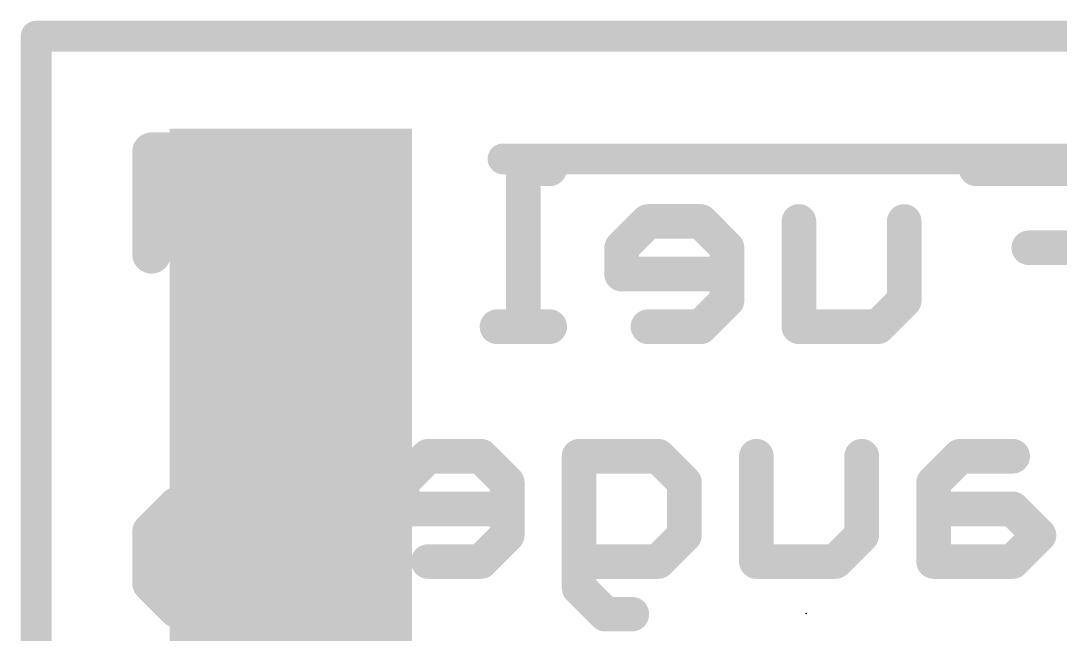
# Model space of a CAD drawing. Extents: x -0.1 to 10.3, y -0.1 to 24.2.
# Drawn here: x -0.1 to 6.76, y 20.18 to 24.23 of the extents above; entities that cross this region are included whole.
import ezdxf

# ---------------------------------------------------------------- set-up
doc = ezdxf.new("R2010")
doc.units = 0
for name, color, linetype in [('1', 12, 'CONTINUOUS'), ('16', 132, 'CONTINUOUS'), ('20', 53, 'CONTINUOUS'), ('21', 41, 'CONTINUOUS'), ('22', 40, 'CONTINUOUS'), ('23', 53, 'CONTINUOUS')]:
    doc.layers.add(name, color=color, linetype=linetype)

# ---------------------------------------------------------------- blocks, each defined once
blk = doc.blocks.new('RECT')
blk.add_solid([(-0.5, -0.5), (0.5, -0.5), (-0.5, 0.5), (0.5, 0.5)])

msp = doc.modelspace()

# ---------------------------------------------------------------- linework, layer by layer
at = {"layer": '1', "const_width": 0.2032}
for points in [[(10.16, 24.13), (0, 24.13)], [(0, 24.13), (0, 0)]]:
    msp.add_lwpolyline(points, dxfattribs=at)
at = {"layer": '1', "const_width": 0.1016}
for points in [[(0, 24.1808, 1), (0, 24.0792)], [(0.0508, 24.13, 1), (-0.0508, 24.13)]]:
    msp.add_lwpolyline(points, format="xyb", dxfattribs=at)
at = {"layer": '16'}
for points, const_width in [([(10.16, 24.13), (0, 24.13)], 0.2032), ([(0, 24.13), (0, 0)], 0.2032), ([(0.7611, 22.6901), (0.7611, 23.368)], 0.254), ([(0.7611, 23.368), (1.2696, 23.368)], 0.254), ([(1.2696, 23.368), (1.1001, 23.029)], 0.254), ([(1.778, 23.1985), (1.6085, 23.368)], 0.254), ([(1.778, 22.8596), (1.778, 23.1985)], 0.254), ([(1.1001, 23.029), (1.1001, 22.8596)], 0.254), ([(1.1001, 22.8596), (1.2696, 22.6901)], 0.254), ([(1.6085, 22.6901), (1.778, 22.8596)], 0.254), ([(1.2696, 22.6901), (1.6085, 22.6901)], 0.254), ([(1.2696, 22.1986), (1.2696, 21.5207)], 0.254), ([(0.9306, 21.0292), (0.7611, 20.8597)], 0.254), ([(1.778, 20.8597), (1.6085, 21.0292)], 0.254), ([(0.7611, 20.8597), (0.7611, 20.5208)], 0.254), ([(1.778, 20.5208), (1.778, 20.8597)], 0.254), ([(1.2696, 20.5208), (1.2696, 20.6903)], 0.254), ([(0.7611, 20.5208), (0.9306, 20.3513)], 0.254), ([(1.1001, 20.3513), (1.2696, 20.5208)], 0.254), ([(1.2696, 20.5208), (1.439, 20.3513)], 0.254), ([(1.6085, 20.3513), (1.778, 20.5208)], 0.254), ([(0.9306, 20.3513), (1.1001, 20.3513)], 0.254), ([(1.439, 20.3513), (1.6085, 20.3513)], 0.254)]:
    msp.add_lwpolyline(points, dxfattribs=dict(at, const_width=const_width))
for points, const_width in [([(0, 24.1808, 1), (0, 24.0792)], 0.1016), ([(0.0508, 24.13, 1), (-0.0508, 24.13)], 0.1016), ([(0.8246, 23.368, 1), (0.6976, 23.368)], 0.127), ([(0.7611, 23.4315, 1), (0.7611, 23.3045)], 0.127), ([(1.3264, 23.3396, 1), (1.2128, 23.3964)], 0.127), ([(1.2696, 23.3045, 1), (1.2696, 23.4315)], 0.127), ([(1.6534, 23.4129, 1), (1.5636, 23.3231)], 0.127), ([(1.8415, 23.1985, 1), (1.7145, 23.1985)], 0.127), ([(1.7331, 23.1536, 1), (1.8229, 23.2434)], 0.127), ([(1.1636, 23.029, 1), (1.0366, 23.029)], 0.127), ([(1.0433, 23.0574, 1), (1.1569, 23.0006)], 0.127), ([(1.145, 22.9045, 1), (1.0552, 22.8147)], 0.127), ([(1.8229, 22.8147, 1), (1.7331, 22.9045)], 0.127), ([(1.0366, 22.8596, 1), (1.1636, 22.8596)], 0.127), ([(1.7145, 22.8596, 1), (1.8415, 22.8596)], 0.127), ([(1.2696, 22.7536, 1), (1.2696, 22.6266)], 0.127), ([(1.2247, 22.6452, 1), (1.3145, 22.735)], 0.127), ([(1.5636, 22.735, 1), (1.6534, 22.6452)], 0.127), ([(1.6085, 22.6266, 1), (1.6085, 22.7536)], 0.127), ([(0.6976, 22.6901, 1), (0.8246, 22.6901)], 0.127), ([(1.3331, 22.1986, 1), (1.2061, 22.1986)], 0.127), ([(1.2061, 21.5207, 1), (1.3331, 21.5207)], 0.127), ([(0.9755, 20.9843, 1), (0.8857, 21.0741)], 0.127), ([(1.6534, 21.0741, 1), (1.5636, 20.9843)], 0.127), ([(0.8246, 20.8597, 1), (0.6976, 20.8597)], 0.127), ([(1.8415, 20.8597, 1), (1.7145, 20.8597)], 0.127), ([(0.7162, 20.9046, 1), (0.806, 20.8148)], 0.127), ([(1.7331, 20.8148, 1), (1.8229, 20.9046)], 0.127), ([(1.3331, 20.6903, 1), (1.2061, 20.6903)], 0.127), ([(0.806, 20.5657, 1), (0.7162, 20.4759)], 0.127), ([(1.3145, 20.5657, 1), (1.2247, 20.4759)], 0.127), ([(1.3145, 20.4759, 1), (1.2247, 20.5657)], 0.127), ([(1.8229, 20.4759, 1), (1.7331, 20.5657)], 0.127), ([(0.6976, 20.5208, 1), (0.8246, 20.5208)], 0.127), ([(1.2061, 20.5208, 1), (1.3331, 20.5208)], 0.127), ([(1.7145, 20.5208, 1), (1.8415, 20.5208)], 0.127), ([(0.9306, 20.4148, 1), (0.9306, 20.2878)], 0.127), ([(0.8857, 20.3064, 1), (0.9755, 20.3962)], 0.127), ([(1.0552, 20.3962, 1), (1.145, 20.3064)], 0.127), ([(1.1001, 20.2878, 1), (1.1001, 20.4148)], 0.127), ([(1.439, 20.4148, 1), (1.439, 20.2878)], 0.127), ([(1.3941, 20.3064, 1), (1.4839, 20.3962)], 0.127), ([(1.5636, 20.3962, 1), (1.6534, 20.3064)], 0.127), ([(1.6085, 20.2878, 1), (1.6085, 20.4148)], 0.127)]:
    msp.add_lwpolyline(points, format="xyb", dxfattribs=dict(at, const_width=const_width))
at = {"layer": '20', "const_width": 0.2032}
for points in [[(0, 24.13), (0, 0)], [(10.16, 24.13), (0, 24.13)]]:
    msp.add_lwpolyline(points, dxfattribs=at)
at = {"layer": '20', "const_width": 0.1016}
for points in [[(0.0508, 24.13, 1), (-0.0508, 24.13)], [(0, 24.1808, 1), (0, 24.0792)]]:
    msp.add_lwpolyline(points, format="xyb", dxfattribs=at)
at = {"layer": '21', "const_width": 0.2032}
msp.add_lwpolyline([(7.08, 23.32), (3.08, 23.32)], dxfattribs=at)
at = {"layer": '21', "const_width": 0.1016}
msp.add_lwpolyline([(3.08, 23.3708, 1), (3.08, 23.2692)], format="xyb", dxfattribs=at)
at = {"layer": '22', "const_width": 0.1143}
for points in [[(3.2713, 23.2546, 1), (3.157, 23.2546)], [(3.2142, 23.3117, 1), (3.2142, 23.1974)], [(3.3879, 23.1974, 1), (3.3879, 23.3117)], [(6.2012, 23.3117, 1), (6.2012, 23.1974)], [(4.0362, 22.9643, 1), (4.0362, 22.85)], [(4.0766, 22.8667, 1), (3.9958, 22.9476)], [(4.424, 22.9476, 1), (4.3432, 22.8667)], [(4.3836, 22.85, 1), (4.3836, 22.9643)], [(5.089, 22.9072, 1), (4.9747, 22.9072)], [(5.7839, 22.9072, 1), (5.6696, 22.9072)], [(3.9196, 22.7334, 1), (3.8053, 22.7334)], [(4.6145, 22.7334, 1), (4.5002, 22.7334)], [(6.5487, 22.7906, 1), (6.5487, 22.6763)], [(3.822, 22.7739, 1), (3.9029, 22.693)], [(4.5169, 22.693, 1), (4.5977, 22.7739)], [(3.8624, 22.6169, 1), (3.8624, 22.5026)], [(4.5573, 22.5026, 1), (4.5573, 22.6169)], [(3.8053, 22.5597, 1), (3.9196, 22.5597)], [(4.5977, 22.3456, 1), (4.5169, 22.4264)], [(5.7671, 22.3456, 1), (5.6863, 22.4264)], [(4.5002, 22.386, 1), (4.6145, 22.386)], [(5.6696, 22.386, 1), (5.7839, 22.386)], [(3.0405, 22.2695, 1), (3.0405, 22.1552)], [(3.3879, 22.1552, 1), (3.3879, 22.2695)], [(4.0362, 22.2695, 1), (4.0362, 22.1552)], [(4.3432, 22.2527, 1), (4.424, 22.1719)], [(4.3836, 22.1552, 1), (4.3836, 22.2695)], [(5.0318, 22.2695, 1), (5.0318, 22.1552)], [(5.5126, 22.2527, 1), (5.5934, 22.1719)], [(5.553, 22.1552, 1), (5.553, 22.2695)], [(3.157, 22.2123, 1), (3.2713, 22.2123)], [(4.9747, 22.2123, 1), (5.089, 22.2123)], [(2.5864, 21.4149, 1), (2.5864, 21.3006)], [(2.6268, 21.3173, 1), (2.546, 21.3982)], [(2.9742, 21.3982, 1), (2.8934, 21.3173)], [(2.9338, 21.3006, 1), (2.9338, 21.4149)], [(3.6392, 21.3578, 1), (3.5249, 21.3578)], [(3.5821, 21.4149, 1), (3.5821, 21.3006)], [(4.1436, 21.3982, 1), (4.0628, 21.3173)], [(4.1032, 21.3006, 1), (4.1032, 21.4149)], [(4.8086, 21.3578, 1), (4.6943, 21.3578)], [(5.5035, 21.3578, 1), (5.3892, 21.3578)], [(6.0946, 21.4149, 1), (6.0946, 21.3006)], [(6.135, 21.3173, 1), (6.0541, 21.3982)], [(6.442, 21.3006, 1), (6.442, 21.4149)], [(2.3722, 21.2245, 1), (2.4531, 21.1436)], [(2.4698, 21.184, 1), (2.3555, 21.184)], [(3.1647, 21.184, 1), (3.0504, 21.184)], [(3.0671, 21.1436, 1), (3.1479, 21.2245)], [(4.3341, 21.184, 1), (4.2198, 21.184)], [(4.2365, 21.1436, 1), (4.3173, 21.2245)], [(5.978, 21.184, 1), (5.8637, 21.184)], [(5.8804, 21.2245, 1), (5.9613, 21.1436)], [(2.4127, 21.0675, 1), (2.4127, 20.9532)], [(3.1075, 20.9532, 1), (3.1075, 21.0675)], [(5.9208, 21.0675, 1), (5.9208, 20.9532)], [(6.4824, 21.0507, 1), (6.4016, 20.9699)], [(6.442, 20.9532, 1), (6.442, 21.0675)], [(2.3555, 21.0103, 1), (2.4698, 21.0103)], [(3.1479, 20.7962, 1), (3.0671, 20.877)], [(4.3173, 20.7962, 1), (4.2365, 20.877)], [(5.4867, 20.7962, 1), (5.4059, 20.877)], [(6.5753, 20.7962, 1), (6.6561, 20.877)], [(6.6561, 20.7962, 1), (6.5753, 20.877)], [(3.0504, 20.8366, 1), (3.1647, 20.8366)], [(4.2198, 20.8366, 1), (4.3341, 20.8366)], [(5.3892, 20.8366, 1), (5.5035, 20.8366)], [(2.5864, 20.7201, 1), (2.5864, 20.6058)], [(2.8934, 20.7033, 1), (2.9742, 20.6225)], [(2.9338, 20.6058, 1), (2.9338, 20.7201)], [(3.5821, 20.7201, 1), (3.5821, 20.6058)], [(4.0628, 20.7033, 1), (4.1436, 20.6225)], [(4.1032, 20.6058, 1), (4.1032, 20.7201)], [(4.7514, 20.7201, 1), (4.7514, 20.6058)], [(4.6943, 20.6629, 1), (4.8086, 20.6629)], [(5.2322, 20.7033, 1), (5.313, 20.6225)], [(5.2726, 20.6058, 1), (5.2726, 20.7201)], [(5.9208, 20.7201, 1), (5.9208, 20.6058)], [(5.8637, 20.6629, 1), (5.978, 20.6629)], [(6.4016, 20.7033, 1), (6.4824, 20.6225)], [(6.442, 20.6058, 1), (6.442, 20.7201)], [(3.6225, 20.5296, 1), (3.5416, 20.4488)], [(3.5249, 20.4892, 1), (3.6392, 20.4892)], [(3.7558, 20.3726, 1), (3.7558, 20.2583)], [(3.7154, 20.2751, 1), (3.7962, 20.3559)], [(3.9295, 20.2583, 1), (3.9295, 20.3726)]]:
    msp.add_lwpolyline(points, format="xyb", dxfattribs=at)
at = {"layer": '22', "const_width": 0.2286}
for points in [[(3.3879, 23.2546), (3.2142, 23.2546)], [(3.2142, 23.2546), (3.2142, 22.2123)], [(6.8961, 23.2546), (6.2012, 23.2546)], [(4.0362, 22.9072), (3.8624, 22.7334)], [(4.3836, 22.9072), (4.0362, 22.9072)], [(4.5573, 22.7334), (4.3836, 22.9072)], [(5.0318, 22.2123), (5.0318, 22.9072)], [(5.7267, 22.9072), (5.7267, 22.386)], [(3.8624, 22.7334), (3.8624, 22.5597)], [(4.5573, 22.386), (4.5573, 22.7334)], [(6.8961, 22.7334), (6.5487, 22.7334)], [(3.8624, 22.5597), (4.5573, 22.5597)], [(4.3836, 22.2123), (4.5573, 22.386)], [(5.7267, 22.386), (5.553, 22.2123)], [(3.3879, 22.2123), (3.0405, 22.2123)], [(4.0362, 22.2123), (4.3836, 22.2123)], [(5.553, 22.2123), (5.0318, 22.2123)], [(2.5864, 21.3578), (2.4127, 21.184)], [(2.9338, 21.3578), (2.5864, 21.3578)], [(3.1075, 21.184), (2.9338, 21.3578)], [(3.5821, 20.4892), (3.5821, 21.3578)], [(3.5821, 21.3578), (4.1032, 21.3578)], [(4.1032, 21.3578), (4.2769, 21.184)], [(4.7514, 20.6629), (4.7514, 21.3578)], [(5.4463, 21.3578), (5.4463, 20.8366)], [(6.0946, 21.3578), (5.9208, 21.184)], [(6.442, 21.3578), (6.0946, 21.3578)], [(2.4127, 21.184), (2.4127, 21.0103)], [(3.1075, 20.8366), (3.1075, 21.184)], [(4.2769, 21.184), (4.2769, 20.8366)], [(5.9208, 21.184), (5.9208, 20.6629)], [(2.4127, 21.0103), (3.1075, 21.0103)], [(6.442, 21.0103), (5.9208, 21.0103)], [(6.6157, 20.8366), (6.442, 21.0103)], [(2.9338, 20.6629), (3.1075, 20.8366)], [(4.2769, 20.8366), (4.1032, 20.6629)], [(5.4463, 20.8366), (5.2726, 20.6629)], [(6.442, 20.6629), (6.6157, 20.8366)], [(2.5864, 20.6629), (2.9338, 20.6629)], [(4.1032, 20.6629), (3.5821, 20.6629)], [(5.2726, 20.6629), (4.7514, 20.6629)], [(5.9208, 20.6629), (6.442, 20.6629)], [(3.7558, 20.3155), (3.5821, 20.4892)], [(3.9295, 20.3155), (3.7558, 20.3155)]]:
    msp.add_lwpolyline(points, dxfattribs=at)
at = {"layer": '23'}
msp.add_point((5.08, 20.32), dxfattribs=at)

# ---------------------------------------------------------------- block references
at = {"layer": '1', "xscale": 3.4, "yscale": 1.6, "rotation": 90}
msp.add_blockref('RECT', (1.68, 21.82), dxfattribs=at)

doc.saveas('drawing.dxf')
